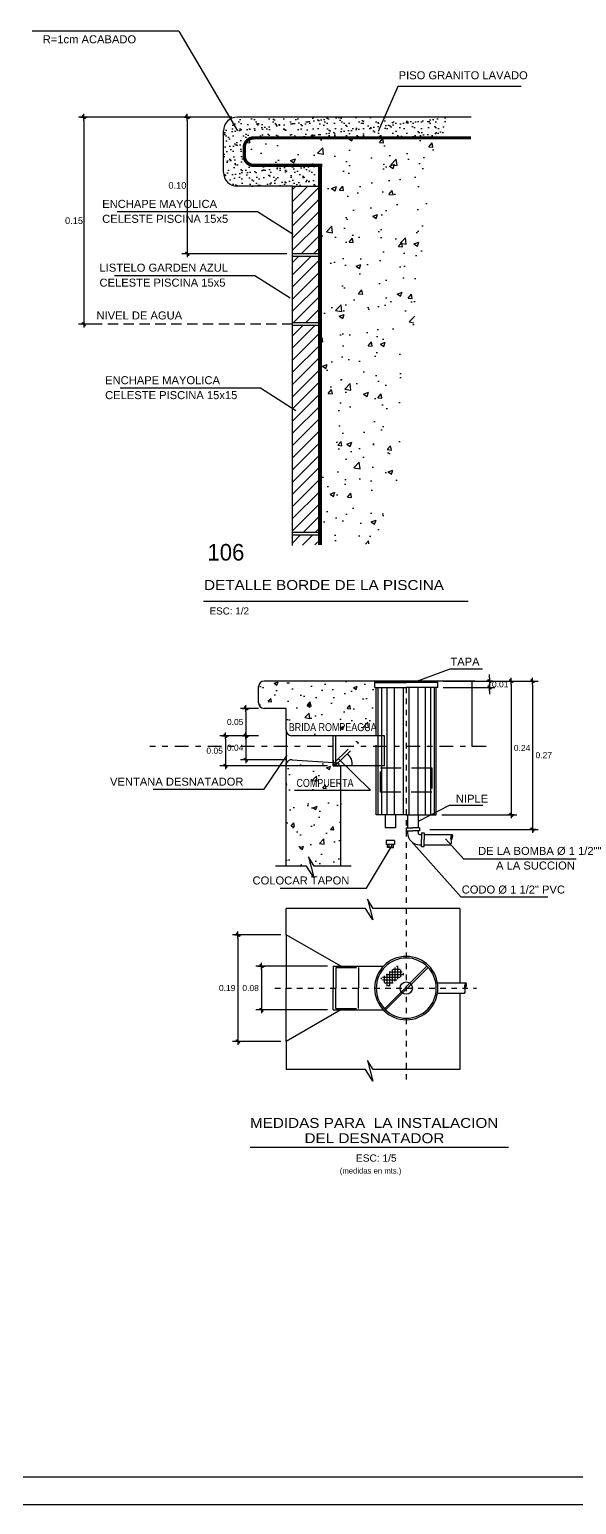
# Model space of a CAD drawing. Extents: x -24.1 to 35.9, y -15 to 30.
# Drawn here: x 7.99 to 17.91, y -15.05 to 11.67 of the extents above; entities that cross this region are included whole.
import ezdxf

# ---------------------------------------------------------------- set-up
doc = ezdxf.new("R2010")
doc.units = 0
doc.header["$LTSCALE"] = 0.5
doc.header["$MEASUREMENT"] = 0
doc.header["$PDMODE"] = 2
doc.linetypes.add('DASHDOT', pattern=[1, 0.5, -0.25, 0, -0.25])
doc.linetypes.add('HIDDEN2', pattern=[0.1875, 0.125, -0.0625])
doc.layers.get('0').update_dxf_attribs({"linetype": 'CONTINUOUS'})
doc.layers.get('DEFPOINTS').update_dxf_attribs({"linetype": 'CONTINUOUS'})
for name, color, linetype in [('01', 1, 'CONTINUOUS'), ('02', 2, 'CONTINUOUS'), ('03', 3, 'CONTINUOUS'), ('06', 6, 'CONTINUOUS'), ('COTA', 1, 'CONTINUOUS'), ('EJES', 231, 'DASHDOT'), ('L_PROYECCION', 161, 'HIDDEN2'), ('M-CORT', 171, 'CONTINUOUS'), ('TEXTO03', 3, 'CONTINUOUS'), ('TEXTO05', 5, 'CONTINUOUS'), ('TEXTOS04', 4, 'CONTINUOUS'), ('TEXTOS2', 2, 'CONTINUOUS'), ('TEXTURA01', 8, 'CONTINUOUS'), ('TEXTURA2', 2, 'CONTINUOUS'), ('TEXTURA3', 3, 'CONTINUOUS')]:
    doc.layers.add(name, color=color, linetype=linetype)
doc.styles.add('COTAS', font='swissel.ttf')
doc.styles.add('R02', font='stylu.ttf', dxfattribs={"height": 0.12})
doc.styles.add('TEX_AMB', font='swisse.ttf', dxfattribs={"height": 0.13})
doc.dimstyles.new('COTA2', dxfattribs={"dimtxt": 0.12, "dimasz": 0.06, "dimexe": 0.1, "dimexo": 0.1, "dimgap": 0, "dimtad": 2, "dimtih": 1, "dimtoh": 1, "dimlfac": 0.04, "dimzin": 0, "dimdsep": 46, "dimtxsty": 'COTAS', "dimblk": 'C', "dimblk1": 'C', "dimblk2": 'C', "dimsah": 1, "dimcen": -0.09, "dimclrd": 1, "dimclre": 1, "dimclrt": 3, "dimadec": 0, "dimazin": 0, "dimtp": 0.8, "dimtfac": 0.1, "dimtix": 1, "dimtmove": 2, "dimatfit": 3, "dimldrblk": 'C', "dimfxl": 1, "dimtolj": 1, "dimtzin": 4, "dimarcsym": 0})
doc.dimstyles.new('COTA5', dxfattribs={"dimtxt": 0.11, "dimasz": 0.06, "dimexe": 0.1, "dimexo": 0.1, "dimgap": 0.03, "dimtad": 2, "dimtih": 1, "dimtoh": 1, "dimlfac": 0.1, "dimzin": 0, "dimdsep": 46, "dimtxsty": 'COTAS', "dimblk": 'C', "dimblk1": 'C', "dimblk2": 'C', "dimsah": 1, "dimcen": -0.09, "dimclrd": 1, "dimclre": 1, "dimclrt": 3, "dimadec": 0, "dimazin": 0, "dimtp": 0.8, "dimtfac": 0.1, "dimtix": 1, "dimtmove": 2, "dimatfit": 3, "dimldrblk": 'C', "dimfxl": 1, "dimtolj": 1, "dimtzin": 4, "dimarcsym": 0})

# ---------------------------------------------------------------- blocks, each defined once
blk = doc.blocks.new('C')
at = {"color": 1}
for p, q in [((-1, 0), (1, 0)), ((0.37, 0.51), (-0.51, -0.37)), ((0.51, 0.37), (-0.37, -0.51)), ((0, 1), (0, -1)), ((0.51, 0.37), (0.37, 0.51)), ((-0.37, -0.51), (-0.51, -0.37))]:
    blk.add_line(p, q, dxfattribs=at)
at = {"color": 1, "const_width": 0.2}
blk.add_lwpolyline([(0.44, 0.44), (-0.44, -0.44)], dxfattribs=at)
blk = doc.blocks.new('*D14')
at = {"color": 1, "linetype": 'ByBlock', "transparency": 16777216}
for p, q in [((16.31, -0.13), (16.823, -0.13)), ((16.723, -0.19), (16.723, -2.495)), ((15.463, -2.555), (16.823, -2.555))]:
    blk.add_line(p, q, dxfattribs=at)
at = {"layer": 'DEFPOINTS', "color": 0, "linetype": 'ByBlock', "transparency": 16777216}
for p in [(16.21, -0.13), (15.363, -2.555), (16.723, -2.555)]:
    blk.add_point(p, dxfattribs=at)
at = {"color": 1, "linetype": 'ByBlock', "transparency": 16777216, "xscale": 0.06, "yscale": 0.06, "zscale": 0.06}
for p, rotation in [((16.723, -0.13), 90), ((16.723, -2.555), 270)]:
    blk.add_blockref('C', p, dxfattribs=dict(at, rotation=rotation))
at = {"color": 3, "linetype": 'ByBlock', "transparency": 16777216, "insert": (16.918, -1.343), "char_height": 0.11, "attachment_point": 5, "style": 'COTAS'}
blk.add_mtext('\\A1;0.24 ', dxfattribs=at)
blk = doc.blocks.new('*D15')
at = {"color": 1, "linetype": 'ByBlock', "transparency": 16777216}
for p, q in [((16.494, -0.13), (17.21, -0.13)), ((17.11, -0.19), (17.11, -2.757)), ((15.244, -2.817), (17.21, -2.817))]:
    blk.add_line(p, q, dxfattribs=at)
at = {"layer": 'DEFPOINTS', "color": 0, "linetype": 'ByBlock', "transparency": 16777216}
for p in [(16.394, -0.13), (15.144, -2.817), (17.11, -2.817)]:
    blk.add_point(p, dxfattribs=at)
at = {"color": 1, "linetype": 'ByBlock', "transparency": 16777216, "xscale": 0.06, "yscale": 0.06, "zscale": 0.06}
for p, rotation in [((17.11, -0.13), 90), ((17.11, -2.817), 270)]:
    blk.add_blockref('C', p, dxfattribs=dict(at, rotation=rotation))
at = {"color": 3, "linetype": 'ByBlock', "transparency": 16777216, "insert": (17.312, -1.474), "char_height": 0.11, "attachment_point": 5, "style": 'COTAS'}
blk.add_mtext('\\A1;0.27 ', dxfattribs=at)
blk = doc.blocks.new('*D16')
at = {"color": 1, "linetype": 'ByBlock', "transparency": 16777216}
for p, q in [((15.488, -0.13), (16.426, -0.13)), ((15.488, -0.249), (16.426, -0.249)), ((16.326, -0.07), (16.326, -0.01)), ((16.326, -0.13), (16.326, -0.249)), ((16.326, -0.309), (16.326, -0.369))]:
    blk.add_line(p, q, dxfattribs=at)
at = {"layer": 'DEFPOINTS', "color": 0, "linetype": 'ByBlock', "transparency": 16777216}
for p in [(15.388, -0.13), (15.388, -0.249), (16.326, -0.249)]:
    blk.add_point(p, dxfattribs=at)
at = {"color": 1, "linetype": 'ByBlock', "transparency": 16777216, "xscale": 0.06, "yscale": 0.06, "zscale": 0.06}
for p, rotation in [((16.326, -0.13), 270), ((16.326, -0.249), 90)]:
    blk.add_blockref('C', p, dxfattribs=dict(at, rotation=rotation))
at = {"color": 3, "linetype": 'ByBlock', "transparency": 16777216, "insert": (16.522, -0.19), "char_height": 0.11, "attachment_point": 5, "style": 'COTAS'}
blk.add_mtext('\\A1;0.01 ', dxfattribs=at)
blk = doc.blocks.new('*D17')
at = {"color": 1, "linetype": 'ByBlock', "transparency": 16777216}
for p, q in [((13.392, -5.297), (12.091, -5.297)), ((12.191, -5.357), (12.191, -6.029)), ((13.392, -6.089), (12.091, -6.089))]:
    blk.add_line(p, q, dxfattribs=at)
at = {"layer": 'DEFPOINTS', "color": 0, "linetype": 'ByBlock', "transparency": 16777216}
for p in [(13.492, -5.297), (12.191, -6.089), (13.492, -6.089)]:
    blk.add_point(p, dxfattribs=at)
at = {"color": 1, "linetype": 'ByBlock', "transparency": 16777216, "xscale": 0.06, "yscale": 0.06, "zscale": 0.06}
for p, rotation in [((12.191, -5.297), 90), ((12.191, -6.089), 270)]:
    blk.add_blockref('C', p, dxfattribs=dict(at, rotation=rotation))
at = {"color": 3, "linetype": 'ByBlock', "transparency": 16777216, "insert": (11.996, -5.693), "char_height": 0.11, "attachment_point": 5, "style": 'COTAS'}
blk.add_mtext('\\A1;0.08 ', dxfattribs=at)
blk = doc.blocks.new('*D18')
at = {"color": 1, "linetype": 'ByBlock', "transparency": 16777216}
for p, q in [((12.541, -4.728), (11.667, -4.728)), ((11.767, -4.788), (11.767, -6.598)), ((12.541, -6.658), (11.667, -6.658))]:
    blk.add_line(p, q, dxfattribs=at)
at = {"layer": 'DEFPOINTS', "color": 0, "linetype": 'ByBlock', "transparency": 16777216}
for p in [(12.641, -4.728), (11.767, -6.658), (12.641, -6.658)]:
    blk.add_point(p, dxfattribs=at)
at = {"color": 1, "linetype": 'ByBlock', "transparency": 16777216, "xscale": 0.06, "yscale": 0.06, "zscale": 0.06}
for p, rotation in [((11.767, -4.728), 90), ((11.767, -6.658), 270)]:
    blk.add_blockref('C', p, dxfattribs=dict(at, rotation=rotation))
at = {"color": 3, "linetype": 'ByBlock', "transparency": 16777216, "insert": (11.571, -5.693), "char_height": 0.11, "attachment_point": 5, "style": 'COTAS'}
blk.add_mtext('\\A1;0.19 ', dxfattribs=at)
blk = doc.blocks.new('*D19')
at = {"color": 1, "linetype": 'ByBlock', "transparency": 16777216}
for p, q in [((12.141, -0.625), (11.811, -0.625)), ((11.911, -0.685), (11.911, -1.06)), ((12.141, -1.12), (11.811, -1.12))]:
    blk.add_line(p, q, dxfattribs=at)
at = {"layer": 'DEFPOINTS', "color": 0, "linetype": 'ByBlock', "transparency": 16777216}
for p in [(12.241, -0.625), (11.911, -1.12), (12.241, -1.12)]:
    blk.add_point(p, dxfattribs=at)
at = {"color": 1, "linetype": 'ByBlock', "transparency": 16777216, "xscale": 0.06, "yscale": 0.06, "zscale": 0.06}
for p, rotation in [((11.911, -0.625), 90), ((11.911, -1.12), 270)]:
    blk.add_blockref('C', p, dxfattribs=dict(at, rotation=rotation))
at = {"color": 3, "linetype": 'ByBlock', "transparency": 16777216, "insert": (11.716, -0.873), "char_height": 0.11, "attachment_point": 5, "style": 'COTAS'}
blk.add_mtext('\\A1;0.05 ', dxfattribs=at)
blk = doc.blocks.new('*D20')
at = {"color": 1, "linetype": 'ByBlock', "transparency": 16777216}
for p, q in [((11.911, -1.18), (11.911, -1.496)), ((12.652, -1.556), (11.811, -1.556))]:
    blk.add_line(p, q, dxfattribs=at)
at = {"layer": 'DEFPOINTS', "color": 0, "linetype": 'ByBlock', "transparency": 16777216}
for p in [(12.241, -1.12), (11.911, -1.556), (12.752, -1.556)]:
    blk.add_point(p, dxfattribs=at)
at = {"color": 1, "linetype": 'ByBlock', "transparency": 16777216, "xscale": 0.06, "yscale": 0.06, "zscale": 0.06}
for p, rotation in [((11.911, -1.12), 90), ((11.911, -1.556), 270)]:
    blk.add_blockref('C', p, dxfattribs=dict(at, rotation=rotation))
at = {"color": 3, "linetype": 'ByBlock', "transparency": 16777216, "insert": (11.715, -1.338), "char_height": 0.11, "attachment_point": 5, "style": 'COTAS'}
blk.add_mtext('\\A1;0.04 ', dxfattribs=at)
blk = doc.blocks.new('*D21')
at = {"color": 1, "linetype": 'ByBlock', "transparency": 16777216}
for p, q in [((11.923, -1.12), (11.439, -1.12)), ((11.539, -1.18), (11.539, -1.605)), ((13.392, -1.665), (11.439, -1.665))]:
    blk.add_line(p, q, dxfattribs=at)
at = {"layer": 'DEFPOINTS', "color": 0, "linetype": 'ByBlock', "transparency": 16777216}
for p in [(12.023, -1.12), (11.539, -1.665), (13.492, -1.665)]:
    blk.add_point(p, dxfattribs=at)
at = {"color": 1, "linetype": 'ByBlock', "transparency": 16777216, "xscale": 0.06, "yscale": 0.06, "zscale": 0.06}
for p, rotation in [((11.539, -1.12), 90), ((11.539, -1.665), 270)]:
    blk.add_blockref('C', p, dxfattribs=dict(at, rotation=rotation))
at = {"color": 3, "linetype": 'ByBlock', "transparency": 16777216, "insert": (11.344, -1.393), "char_height": 0.11, "attachment_point": 5, "style": 'COTAS'}
blk.add_mtext('\\A1;0.05 ', dxfattribs=at)
blk = doc.blocks.new('*D35')
at = {"color": 1, "linetype": 'ByBlock', "transparency": 16777216}
for p, q in [((-18.084, -1.814), (-18.991, -1.814)), ((-18.891, -1.874), (-18.891, -4.229)), ((-17.084, -4.289), (-18.991, -4.289))]:
    blk.add_line(p, q, dxfattribs=at)
at = {"layer": 'DEFPOINTS', "color": 0, "linetype": 'ByBlock', "transparency": 16777216}
for p in [(-17.984, -1.814), (-18.891, -4.289), (-16.984, -4.289)]:
    blk.add_point(p, dxfattribs=at)
at = {"color": 1, "linetype": 'ByBlock', "transparency": 16777216, "xscale": 0.06, "yscale": 0.06, "zscale": 0.06}
for p, rotation in [((-18.891, -1.814), 90), ((-18.891, -4.289), 270)]:
    blk.add_blockref('C', p, dxfattribs=dict(at, rotation=rotation))
at = {"color": 3, "linetype": 'ByBlock', "transparency": 16777216, "insert": (-19.071, -3.052), "char_height": 0.12, "attachment_point": 5, "style": 'COTAS'}
blk.add_mtext('\\A1;0.10 ', dxfattribs=at)
blk = doc.blocks.new('*D36')
at = {"color": 1, "linetype": 'ByBlock', "transparency": 16777216}
for p, q in [((6.949, 10.646), (5.015, 10.646)), ((5.115, 10.586), (5.115, 6.956)), ((5.31, 6.896), (5.015, 6.896))]:
    blk.add_line(p, q, dxfattribs=at)
at = {"layer": 'DEFPOINTS', "color": 0, "linetype": 'ByBlock', "transparency": 16777216}
for p in [(7.049, 10.646), (5.115, 6.896), (5.41, 6.896)]:
    blk.add_point(p, dxfattribs=at)
at = {"color": 1, "linetype": 'ByBlock', "transparency": 16777216, "xscale": 0.06, "yscale": 0.06, "zscale": 0.06}
for p, rotation in [((5.115, 10.646), 90), ((5.115, 6.896), 270)]:
    blk.add_blockref('C', p, dxfattribs=dict(at, rotation=rotation))
at = {"color": 3, "linetype": 'ByBlock', "transparency": 16777216, "insert": (4.935, 8.771), "char_height": 0.12, "attachment_point": 5, "style": 'COTAS'}
blk.add_mtext('\\A1;0.15 ', dxfattribs=at)

msp = doc.modelspace()

# ---------------------------------------------------------------- hatches: boundary and pattern name
at = {"layer": '01', "ltscale": 5}
for points in [[(15.6527, -2.908, 0.3364708), (15.6305, -3.0094, 0.3364708)], [(15.9033, -5.5989, 0.3364708), (15.8812, -5.7003, 0.3364708)]]:
    msp.add_hatch(color=256, dxfattribs=at).paths.add_polyline_path(points)
h = msp.add_hatch(dxfattribs=at)
h.set_pattern_fill('_U', color=256, scale=0.0495, style=0, double=1, pattern_type=0)
h.set_pattern_definition([(0, (59.366893, 2.918653), (0, 0.0495), []), (90, (59.366893, 2.918653), (-0.0495, 3e-18), [])])
h.paths.add_polyline_path([(14.7806, -5.4411), (14.6601, -5.2854), (14.362, -5.5161), (14.4825, -5.6718)])
at = {"layer": 'TEXTURA2'}
h = msp.add_hatch(dxfattribs=at)
h.set_pattern_fill('ANSI31', color=256, scale=1.25, style=0)
h.set_pattern_definition([(45, (3.85885, -0.56044), (-0.1104854, 0.1104854), [])])
h.paths.add_polyline_path([(12.7555, 7.611), (13.2555, 7.611), (13.2555, 8.836), (12.7555, 8.836)])
h.paths.add_polyline_path([(12.7555, 6.361), (13.2555, 6.361), (13.2555, 7.561), (12.7555, 7.561)])
h.paths.add_polyline_path([(12.7555, 2.561), (13.2555, 2.561), (13.2555, 6.311), (12.7555, 6.311)])
h.paths.add_polyline_path([(12.7555, 2.511), (12.7555, 2.3278), (13.2555, 2.3369), (13.2555, 2.511)])
at = {"layer": 'TEXTURA3'}
h = msp.add_hatch(dxfattribs=at)
h.set_pattern_fill('AR-SAND', color=256, scale=0.1, style=0)
h.set_pattern_definition([(37.5, (21.16796, 17.03089), (-0.0062993, 0.1926824), [0, -0.152, 0, -0.17, 0, -0.1625]), (7.5, (21.16796, 17.03089), (0.1769777, 0.2822146), [0, -0.082, 0, -0.137, 0, -0.0525]), (327.5, (21.04496, 17.03089), (0.3114142, 0.000566), [0, -0.05, 0, -0.18, 0, -0.235]), (317.5, (21.04496, 17.0309), (0.3006127, 0.0877676), [0, -0.025, 0, -0.118, 0, -0.135])])
h.paths.add_polyline_path([(11.7555, 10.086, 0.4142136), (11.5055, 9.836), (11.5055, 9.086, 0.4142136), (11.7555, 8.836), (12.7555, 8.836), (12.7555, 9.211), (12.0555, 9.211, -0.4142136), (11.8805, 9.386), (11.8805, 9.536, -0.4142136), (12.0555, 9.711), (15.5285, 9.711), (15.5594, 10.086)])
at = {"layer": 'TEXTURA3', "ltscale": 5}
h = msp.add_hatch(dxfattribs=at)
h.set_pattern_fill('AR-CONC', color=256, scale=0.125, style=0)
h.set_pattern_definition([(50, (3.85885, -0.56044), (0.896575, -0.07844), [0.09375, -1.03125]), (355, (3.85885, -0.5604), (-0.17344, 0.94024), [0.075, -0.825]), (100.4514, (3.9336, -0.567), (0.723137, 0.8618), [0.079675, -0.87643]), (46.184, (3.8589, -0.3104), (1.33405, -0.2069), [0.14062, -1.54688]), (96.636, (3.97, -0.3277), (1.16833, 1.21765), [0.11951, -1.31464]), (351.184, (3.8589, -0.3104), (1.16833, 1.21765), [0.1125, -1.2375]), (21, (3.98385, -0.37294), (0.746134, -0.503274), [0.09375, -1.03125]), (326, (3.98385, -0.3729), (0.304144, 0.90644), [0.075, -0.825]), (71.4514, (4.046, -0.4149), (1.05028, 0.403163), [0.079675, -0.87643]), (37.5, (3.85885, -0.56044), (0.0152, 0.416117), [0, -0.815, 0, -0.8375, 0, -0.828125]), (7.5, (3.85885, -0.56044), (0.328837, 0.493015), [0, -0.4775, 0, -0.79625, 0, -0.315625]), (327.5, (3.5801, -0.56044), (0.667278, -0.0281936), [0, -0.3125, 0, -0.975, 0, -1.29375]), (317.5, (3.4551, -0.56044), (0.728983, 0.125131), [0, -0.40625, 0, -0.6475, 0, -0.91875])])
h.paths.add_polyline_path([(15.3082, 9.3498), (15.4529, 9.711), (12.0555, 9.711, 0.4142136), (11.8805, 9.536), (11.8805, 9.386, 0.4142136), (12.0555, 9.211), (13.2555, 9.211), (13.2555, 8.836), (13.2555, 2.9519), (13.2555, 2.3369), (14.4156, 2.358), (14.6055, 2.9966), (14.7534, 4.8065), (15.0493, 7.0597)])
at = {"layer": 'TEXTURA3'}
h = msp.add_hatch(dxfattribs=at)
h.set_pattern_fill('AR-SAND', color=256, scale=0.1, style=0)
h.set_pattern_definition([(37.5, (29.73907, 11.90027), (-0.0062993, 0.1926824), [0, -0.152, 0, -0.17, 0, -0.1625]), (7.5, (29.73907, 11.90027), (0.1769777, 0.2822146), [0, -0.082, 0, -0.137, 0, -0.0525]), (327.5, (29.61607, 11.90027), (0.3114142, 0.0005659), [0, -0.05, 0, -0.18, 0, -0.235]), (317.5, (29.61607, 11.90027), (0.3006127, 0.0877676), [0, -0.025, 0, -0.118, 0, -0.135])])
h.paths.add_polyline_path([(13.2555, 9.211), (12.7555, 9.211), (12.7555, 8.836), (13.2555, 8.836)])
h = msp.add_hatch(dxfattribs=at)
h.set_pattern_fill('AR-CONC', color=256, scale=0.1, style=0)
h.set_pattern_definition([(50, (6.5743, 0), (0.71726, -0.062752), [0.075, -0.825]), (355, (6.5743, 0), (-0.13875, 0.75219), [0.06, -0.66]), (100.451, (6.6341, -0.0052), (0.57851, 0.68944), [0.06374, -0.70114]), (46.184, (6.5743, 0.2), (1.06724, -0.16552), [0.1125, -1.2375]), (96.636, (6.6633, 0.1862), (0.93466, 0.97412), [0.09561, -1.05171]), (351.184, (6.5743, 0.2), (0.93466, 0.97412), [0.09, -0.99]), (21, (6.6743, 0.15), (0.596907, -0.40262), [0.075, -0.825]), (326, (6.6743, 0.15), (0.243315, 0.72515), [0.06, -0.66]), (71.451, (6.72406, 0.11645), (0.84022, 0.32253), [0.06374, -0.70114]), (37.5, (6.57431, 0), (0.01216, 0.332894), [0, -0.652, 0, -0.67, 0, -0.6625]), (7.5, (6.5743, 0), (0.26307, 0.394412), [0, -0.382, 0, -0.637, 0, -0.2525]), (327.5, (6.35131, 0), (0.5338224, -0.022555), [0, -0.25, 0, -0.78, 0, -1.035]), (317.5, (6.2513, 0), (0.583186, 0.100105), [0, -0.325, 0, -0.518, 0, -0.735])])
h.paths.add_polyline_path([(12.2407, -0.1303, 0.4142136), (12.1407, -0.2303), (12.1407, -0.5253, 0.4142136), (12.2407, -0.6253), (12.6407, -0.6253), (12.6407, -1.0213, 0.4142136), (12.7397, -1.1203), (14.2742, -1.1203), (14.2742, -0.2491), (14.2494, -0.2491), (14.2494, -0.1303)])
h.paths.add_polyline_path([(12.6407, -3.4838), (13.0122, -3.4838), (13.1443, -3.6906), (13.0474, -3.3166), (13.1487, -3.4838), (13.6307, -3.4838), (13.6307, -1.6648), (13.4915, -1.6648), (13.4915, -1.6061), (12.7517, -1.5558, 0.4502175), (12.6407, -1.6541)])
h.paths.add_polyline_path([(12.643, -1.0796), (14.5135, -1.0796), (14.5135, -0.8506), (12.643, -0.8506)], flags=9)
h.paths.add_polyline_path([(12.7955, -2.09), (14.0178, -2.09), (14.0178, -1.861), (12.7955, -1.861)], flags=9)

# ---------------------------------------------------------------- linework, layer by layer
at = {"layer": '01', "ltscale": 0.22}
msp.add_lwpolyline([(-24.0613, -15.0482), (35.9387, -15.0482), (35.9387, 29.9518), (-24.0613, 29.9518)], close=True, dxfattribs=at)
at = {"layer": '01', "ltscale": 5}
for points in [[(13.8179, -3.4838), (13.1487, -3.4838), (13.0474, -3.3166), (13.1443, -3.6906), (13.0122, -3.4838), (12.4442, -3.4838)], [(15.7897, -4.2482), (14.2152, -4.2482), (14.1139, -4.081), (14.2108, -4.455), (14.0787, -4.2482), (12.6407, -4.2482)], [(15.7897, -7.1691), (14.2152, -7.1691), (14.1139, -7.0019), (14.2108, -7.3759), (14.0787, -7.1691), (12.6407, -7.1691)]]:
    msp.add_lwpolyline(points, dxfattribs=at)
at = {"layer": '02'}
for q in [(8.0375, 11.6406), (11.7555, 9.836)]:
    msp.add_line((10.6927, 11.6406), q, dxfattribs=at)
at = {"layer": '02', "ltscale": 5}
for p, q in [((15.9952, 10.086), (11.7555, 10.086)), ((11.5055, 9.086), (11.5055, 9.836)), ((13.2555, 2.9519), (13.2555, 9.211)), ((13.2555, 8.836), (13.2555, 9.211)), ((12.7555, 8.836), (11.7555, 8.836)), ((12.7555, 8.836), (13.2555, 8.836)), ((13.2555, 7.611), (12.7555, 7.611)), ((13.2555, 7.561), (12.7555, 7.561)), ((13.2555, 6.361), (12.7555, 6.361)), ((13.2555, 6.361), (12.7555, 6.361)), ((13.2555, 6.311), (12.7555, 6.311)), ((13.2555, 2.561), (12.7555, 2.561)), ((13.2555, 2.511), (12.7555, 2.511))]:
    msp.add_line(p, q, dxfattribs=at)
for points in [[(16.9013, 10.6385), (14.6631, 10.6385), (14.31, 9.8241)], [(9.5769, 8.3749), (12.1215, 8.3749), (12.7646, 7.9664)], [(9.5278, 7.2192), (12.0725, 7.2192), (12.7155, 6.8107)], [(9.6299, 5.1808), (12.1745, 5.1808), (12.8176, 4.7723)], [(16.2012, 0.0823), (15.6097, 0.0823), (15.0032, -0.1406)], [(10.2262, -2.0915), (12.2434, -2.0915), (12.6601, -1.474)], [(12.7943, -2.1086), (14.1687, -2.1086), (13.5864, -1.5311)], [(16.2098, -2.387), (15.5988, -2.387), (15.0315, -2.6736)], [(12.5323, -3.8814), (14.1002, -3.8814), (14.5513, -3.1266)], [(17.3831, -4.0459), (15.8152, -4.0459), (14.9058, -3.0337)], [(17.8992, -3.3595), (15.8606, -3.3595), (15.5301, -2.9908)]]:
    msp.add_lwpolyline(points, dxfattribs=at)
for centre, radius, start, end in [((11.7555, 9.836), 0.25, 90, 180), ((11.7555, 9.086), 0.25, 180, 270), ((13.6545, -1.6136), 0.1823, 343.68145, 61.10275)]:
    msp.add_arc(centre, radius, start, end, dxfattribs=at)
at = {"layer": '03', "ltscale": 5}
for p, q in [((12.7555, 2.3278), (12.7555, 8.836)), ((15.9422, 1.3086), (11.1395, 1.3086)), ((12.1407, -0.5253), (12.1407, -0.2303)), ((16.06, -0.1303), (12.2407, -0.1303)), ((14.2494, -0.1303), (14.8187, -0.1303)), ((14.2494, -0.2491), (14.2494, -0.1303)), ((14.2494, -0.155), (14.8187, -0.155)), ((14.2494, -0.2491), (14.8187, -0.2491)), ((14.2742, -1.1203), (14.2742, -0.2491)), ((15.3879, -0.1303), (14.8187, -0.1303)), ((15.3879, -0.155), (14.8187, -0.155)), ((15.3879, -0.2491), (14.8187, -0.2491)), ((15.3632, -2.5551), (15.3632, -0.2491)), ((15.3879, -0.2491), (15.3879, -0.1303)), ((16.0067, -0.1303), (16.0067, -1.3175)), ((12.6407, -0.6253), (12.2407, -0.6253)), ((12.6407, -1.0213), (12.6407, -0.6253)), ((12.6407, -1.0213), (12.6407, -1.6138)), ((14.4227, -1.1203), (12.7397, -1.1203)), ((14.4227, -1.1203), (13.4915, -1.1203)), ((13.4915, -1.6648), (13.4915, -1.1203)), ((13.541, -1.6648), (13.541, -1.1203)), ((14.4227, -1.6648), (14.4227, -1.1203)), ((12.7517, -1.5558), (13.4915, -1.6061)), ((13.4915, -1.5658), (13.4915, -1.6648)), ((12.6407, -3.4838), (12.6407, -1.6138)), ((13.4915, -1.6648), (13.6307, -1.6648)), ((14.4227, -1.6648), (13.4915, -1.6648)), ((13.6307, -3.4838), (13.6307, -1.6648)), ((14.2742, -2.5551), (14.2742, -1.6648)), ((14.2742, -1.7075), (14.2742, -1.6648)), ((14.8187, -2.5551), (14.2742, -2.5551)), ((14.4375, -2.5551), (14.4375, -2.7921)), ((14.6256, -2.5551), (14.6256, -2.7921)), ((14.8187, -2.5551), (15.3632, -2.5551)), ((14.8434, -2.5551), (14.8434, -2.7921)), ((15.0315, -2.5551), (15.0315, -2.7921)), ((14.6256, -2.7921), (14.4375, -2.7921)), ((14.8143, -2.7921), (14.9375, -2.7921)), ((14.8143, -2.7921), (14.8143, -2.8416)), ((14.8143, -2.8416), (14.9375, -2.8416)), ((15.0607, -2.7921), (14.9375, -2.7921)), ((15.0607, -2.8416), (14.9375, -2.8416)), ((15.0607, -2.7921), (15.0607, -2.8416)), ((15.0928, -2.8789), (15.0928, -3.002)), ((15.0928, -2.8789), (15.1423, -2.8789)), ((15.1423, -2.8789), (15.1423, -3.002)), ((14.4554, -3.0208), (14.4554, -3.094)), ((14.6059, -3.0208), (14.4554, -3.0208)), ((14.6059, -3.094), (14.4554, -3.094)), ((14.4757, -3.1432), (14.4757, -3.094)), ((14.5306, -3.1432), (14.4757, -3.1432)), ((14.5053, -3.1432), (14.5053, -3.094)), ((14.5306, -3.1432), (14.5856, -3.1432)), ((14.556, -3.1432), (14.556, -3.094)), ((14.5856, -3.1432), (14.5856, -3.094)), ((14.6059, -3.0208), (14.6059, -3.094)), ((15.0928, -3.1252), (15.0928, -3.002)), ((15.0928, -3.1252), (15.1423, -3.1252)), ((15.1423, -3.1252), (15.1423, -3.002)), ((15.7897, -4.2482), (15.7897, -5.5989)), ((12.6407, -4.7277), (12.6407, -5.6929)), ((13.6307, -5.2969), (12.6407, -4.7277)), ((13.4915, -5.2969), (14.4029, -5.2969)), ((13.4915, -5.2969), (13.4915, -5.6929)), ((14.4232, -6.0675), (15.1932, -5.2974)), ((14.4442, -6.0885), (15.2142, -5.3184)), ((12.6407, -6.6582), (12.6407, -5.6929)), ((13.4915, -6.0889), (13.4915, -5.6929)), ((15.7897, -5.787), (15.7897, -7.1691)), ((13.6307, -6.0889), (12.6407, -6.6582)), ((13.4915, -6.0889), (14.4029, -6.0889)), ((16.6703, -8.5803), (11.9898, -8.5803))]:
    msp.add_line(p, q, dxfattribs=at)
at = {"layer": '03', "color": 1, "linetype": 'DASHDOT', "ltscale": 0.1}
for p, q in [((14.8187, -0.2491), (14.8187, -7.3832)), ((12.4361, -5.6929), (16.0936, -5.6929))]:
    msp.add_line(p, q, dxfattribs=at)
at = {"layer": '03', "linetype": 'DASHDOT', "ltscale": 5}
for p, q in [((12.6407, -4.7277), (12.6407, -4.2482)), ((12.6407, -6.6582), (12.6407, -7.1691))]:
    msp.add_line(p, q, dxfattribs=at)
at = {"layer": '03', "ltscale": 5}
for points in [[(14.8434, -2.8416), (14.8434, -2.8832, 0.4142136), (15.0563, -3.0961), (15.0928, -3.0961)], [(15.0315, -2.8416), (15.0315, -2.8832, 0.4142136), (15.0563, -2.908), (15.0928, -2.908)], [(15.6527, -2.908, 0.3364708), (15.6305, -3.0094)], [(15.6305, -3.0094, 0.3364708), (15.6527, -2.908)], [(15.622, -3.0961, 0.2726788), (15.6305, -3.0094)], [(15.9033, -5.5989, 0.3364708), (15.8812, -5.7003)], [(15.8812, -5.7003, 0.3364708), (15.9033, -5.5989)], [(15.8726, -5.787, 0.2726788), (15.8812, -5.7003)]]:
    msp.add_lwpolyline(points, format="xyb", dxfattribs=at)
for points in [[(15.1423, -2.908), (15.6527, -2.908)], [(15.1423, -3.0961), (15.622, -3.0961)], [(15.3851, -5.5989), (15.9033, -5.5989)], [(15.3851, -5.787), (15.8726, -5.787)]]:
    msp.add_lwpolyline(points, dxfattribs=at)
for centre, radius in [((13.5697, -1.6361), 0.0286), ((14.8187, -5.6929), 0.1115)]:
    msp.add_circle(centre, radius, dxfattribs=at)
for centre, radius, start, end in [((12.2407, -0.2303), 0.1, 90, 180), ((12.2407, -0.5253), 0.1, 180, 270), ((12.7397, -1.0213), 0.099, 180, 270), ((12.7397, -1.6541), 0.099, 83.04756, 180), ((14.8187, -5.6929), 0.5742, 0, 180), ((14.8187, -5.6929), 0.5445, 0, 180), ((14.8187, -5.6929), 0.5742, 180, 0), ((14.8187, -5.6929), 0.5445, 180, 0)]:
    msp.add_arc(centre, radius, start, end, dxfattribs=at)
at = {"layer": '06'}
msp.add_lwpolyline([(-23.5613, -14.5482), (35.4387, -14.5482), (35.4387, 29.4518), (-23.5613, 29.4518)], close=True, dxfattribs=at)
at = {"layer": 'EJES'}
msp.add_line((16.2691, -1.3175), (10.1675, -1.3175), dxfattribs=at)
at = {"layer": 'L_PROYECCION', "ltscale": 3}
msp.add_line((12.7555, 6.336), (8.873, 6.336), dxfattribs=at)
at = {"layer": 'L_PROYECCION', "ltscale": 6}
for p, q in [((13.4968, -1.6213), (13.9116, -1.2241)), ((13.5352, -1.6525), (13.95, -1.2553)), ((13.95, -1.2553), (13.9116, -1.2241)), ((14.2742, -1.6648), (14.2742, -1.1203)), ((13.5352, -1.6525), (13.4968, -1.6213)), ((13.541, -5.3217), (13.541, -5.6929)), ((13.541, -5.3217), (13.95, -5.3217)), ((13.95, -5.3217), (13.95, -5.6929)), ((13.541, -6.0642), (13.541, -5.6929)), ((13.95, -6.0642), (13.95, -5.6929)), ((13.541, -6.0642), (13.95, -6.0642))]:
    msp.add_line(p, q, dxfattribs=at)
msp.add_lwpolyline([(14.3512, -1.704), (15.2808, -1.704), (15.2808, -2.1441), (14.3512, -2.1441)], close=True, dxfattribs=at)
at = {"layer": 'M-CORT', "ltscale": 5, "const_width": 0.06}
msp.add_lwpolyline([(15.9952, 9.711), (12.0555, 9.711, 0.4142136), (11.8805, 9.536), (11.8805, 9.386, 0.4142136), (12.0555, 9.211), (13.2948, 9.211)], format="xyb", dxfattribs=at)
at = {"layer": 'M-CORT', "const_width": 0.075}
msp.add_lwpolyline([(13.2555, 9.211), (13.2555, 2.3369)], dxfattribs=at)
at = {"layer": 'TEXTURA01', "ltscale": 5}
for p, q in [((14.3072, -2.5551), (14.3072, -0.2491)), ((14.3732, -2.5551), (14.3732, -0.2491)), ((14.4722, -2.5551), (14.4722, -0.2491)), ((14.6042, -2.5551), (14.6042, -0.2491)), ((14.7692, -2.5551), (14.7692, -0.2491)), ((14.8682, -2.5551), (14.8682, -0.2491)), ((15.0332, -2.5551), (15.0332, -0.2491)), ((15.1652, -2.5551), (15.1652, -0.2491)), ((15.2642, -2.5551), (15.2642, -0.2491)), ((15.3302, -2.5551), (15.3302, -0.2491))]:
    msp.add_line(p, q, dxfattribs=at)

# ---------------------------------------------------------------- texts
at = {"layer": '03', "ltscale": 5, "style": 'TEX_AMB'}
for s, height, p in [('ESC: 1/2', 0.128, (11.2515, 1.0757)), ('ESC: 1/5', 0.132, (13.9054, -8.8376))]:
    msp.add_text(s, height=height, dxfattribs=at).set_placement(p)
at = {"layer": 'TEXTO03', "ltscale": 0.25, "style": 'TEX_AMB'}
for s, p in [('R=1cm ACABADO ', (8.2263, 11.4241)), ('PISO GRANITO LAVADO', (14.6805, 10.772)), ('ENCHAPE MAYOLICA ', (9.3048, 8.4418)), ('CELESTE PISCINA 15x5', (9.3043, 8.1714)), ('LISTELO GARDEN AZUL', (9.2558, 7.2862)), ('CELESTE PISCINA 15x5', (9.2553, 7.0157)), ('NIVEL DE AGUA', (9.2011, 6.4209)), ('ENCHAPE MAYOLICA ', (9.3579, 5.2477)), ('CELESTE PISCINA 15x15', (9.3574, 4.9773)), ('TAPA', (15.6182, 0.1484)), ('VENTANA DESNATADOR', (9.4464, -2.0254)), ('NIPLE', (15.7187, -2.3343)), ('DE LA BOMBA %%C 1 1/2""', (16.1214, -3.28)), ('A LA SUCCION ', (16.4464, -3.5448)), ('COLOCAR TAPON', (12.0308, -3.8153)), ('CODO %%c 1 1/2" PVC', (15.8238, -3.9798))]:
    msp.add_text(s, height=0.145, dxfattribs=at).set_placement(p)
at = {"layer": 'TEXTO03', "ltscale": 0.25, "style": 'TEX_AMB', "width": 0.8}
for s, p in [('BRIDA ROMPEAGUA', (12.6879, -1.0376)), ('COMPUERTA', (12.8268, -2.048))]:
    msp.add_text(s, height=0.145, dxfattribs=at).set_placement(p)
at = {"layer": 'TEXTO05', "style": 'R02'}
msp.add_text('106', height=0.3, dxfattribs=at).set_placement((11.2129, 2.0533))
at = {"layer": 'TEXTOS04', "ltscale": 5, "style": 'TEX_AMB', "width": 1.1}
for s, p in [('DETALLE BORDE DE LA PISCINA', (11.1517, 1.5196)), ('MEDIDAS PARA  LA INSTALACION ', (11.9845, -8.2258)), ('DEL DESNATADOR', (12.9737, -8.5018))]:
    msp.add_text(s, height=0.18, dxfattribs=at).set_placement(p)
at = {"layer": 'TEXTOS2', "ltscale": 0.25, "style": 'TEX_AMB'}
msp.add_text('(medidas en mts.)', height=0.1, dxfattribs=at).set_placement((13.6126, -9.0518))

# ---------------------------------------------------------------- dimensions: what is measured, and where the dimension line sits
at = {"layer": '01'}
for base, p1, p2, picture, middle, set_off in [((8.9738, 6.336), (10.9077, 10.086), (9.2684, 6.336), '*D36', (8.7938, 8.211), (3.8589, -0.5604)), ((10.8477, 7.611), (11.7555, 10.086), (12.7555, 7.611), '*D35', (10.6677, 8.8485), (29.7391, 11.9003))]:
    dim = msp.add_linear_dim(base=base, p1=p1, p2=p2, angle=90, dimstyle='COTA2', override={"dimpost": ' '}, dxfattribs=at)
    dim.commit()
    dim.dimension.update_dxf_attribs({"geometry": picture, "text_midpoint": middle, "insert": set_off})
at = {"layer": '02'}
dim = msp.add_linear_dim(base=(17.1097, -2.8169), p1=(16.3938, -0.1303), p2=(15.1443, -2.8169), angle=90, dimstyle='COTA5', override={"dimpost": ' '}, dxfattribs=at)
dim.commit()
dim.dimension.update_dxf_attribs({"geometry": '*D15', "text_midpoint": (17.3124, -1.4736)})
at = {"layer": 'COTA'}
for base, p1, p2, override, picture, middle in [((16.7227, -2.5551), (16.2101, -0.1303), (15.3632, -2.5551), {"dimpost": ' '}, '*D14', (16.9182, -1.3427)), ((16.3258, -0.2491), (15.3879, -0.1303), (15.3879, -0.2491), {"dimpost": ' '}, '*D16', (16.5221, -0.1897)), ((11.9109, -1.1203), (12.2407, -0.6253), (12.2407, -1.1203), {"dimpost": ' '}, '*D19', (11.7159, -0.8728)), ((11.5386, -1.6648), (12.0232, -1.1203), (13.4915, -1.6648), {"dimpost": ' '}, '*D21', (11.3436, -1.3925)), ((11.9109, -1.5558), (12.2407, -1.1203), (12.7517, -1.5558), {"dimpost": ' ', "dimse1": 1}, '*D20', (11.7154, -1.338)), ((11.7666, -6.6582), (12.6407, -4.7277), (12.6407, -6.6582), {"dimpost": ' '}, '*D18', (11.5715, -5.6929)), ((12.1914, -6.0889), (13.4915, -5.2969), (13.4915, -6.0889), {"dimpost": ' '}, '*D17', (11.9963, -5.6929))]:
    dim = msp.add_linear_dim(base=base, p1=p1, p2=p2, angle=90, dimstyle='COTA5', override=override, dxfattribs=at)
    dim.commit()
    dim.dimension.update_dxf_attribs({"geometry": picture, "text_midpoint": middle})

doc.saveas('drawing.dxf')
